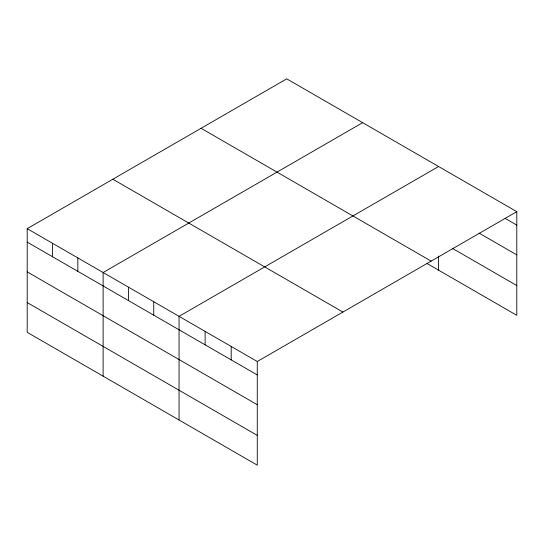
<?xml version="1.0" encoding="UTF-8"?>
<svg xmlns="http://www.w3.org/2000/svg" width="544" height="544" viewBox="0 0 544 544"><rect width="100%" height="100%" fill="white"/><g stroke="black" fill="none" stroke-linecap="round" stroke-linejoin="round"><path stroke-width="0.82" d="M27.2 228.677L257.271 361.508L257.271 465.161L27.2 332.33L27.2 228.677L286.729 78.839L516.8 211.67L516.8 315.323L427.006 263.48M362.651 122.672L103.122 272.51L103.122 376.162M438.573 166.512L179.051 316.343L179.051 419.995M257.271 361.508L516.8 211.67M505.213 218.423L516.8 225.114M479.135 233.138L516.8 254.878M452.336 248.336L516.8 285.552M201.083 128.289L431.154 261.12M112.846 179.228L342.917 312.059M27.2 242.114L257.271 374.945M27.2 271.884L257.271 404.716M27.2 302.559L257.271 435.39M438.573 256.102L438.573 270.157M231.2 346.453L231.2 359.89M205.122 331.398L205.122 344.842M153.741 301.736L153.741 315.173M128.432 287.123L128.432 300.56M77.819 257.897L77.819 271.34M52.51 243.29L52.51 256.727"/></g></svg>
